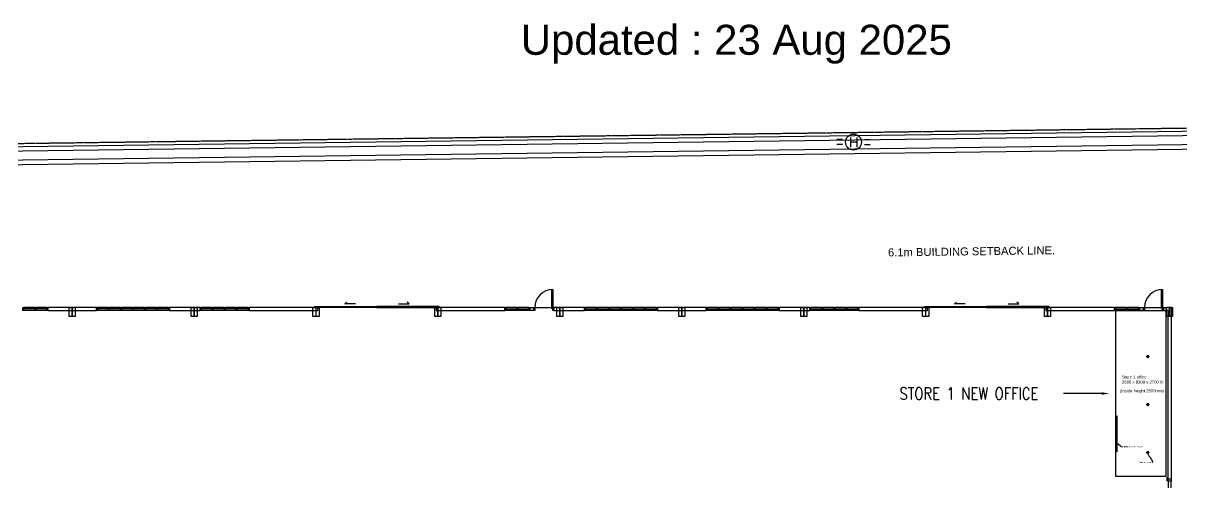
# Model space of a CAD drawing. Header units: millimetres. Extents: x -1052 to 3351, y 0 to 2015.
# Drawn here: x 58 to 915, y 1675 to 2015 of the extents above; entities that cross this region are included whole.
import ezdxf
from ezdxf import colors
from ezdxf.entities.mleader import LeaderData, LeaderLine
from ezdxf.math import Vec2, Vec3

# ---------------------------------------------------------------- set-up
doc = ezdxf.new("R2010")
doc.units = ezdxf.units.MM
doc.linetypes.add('PHANTOM', pattern=[2.5, 1.25, -0.25, 0.25, -0.25, 0.25, -0.25])
for name, color, linetype in [('11', 7, 'Continuous'), ('4', 9, 'Continuous'), ('5', 7, 'Continuous'), ('BOMBA', 10, 'Continuous'), ('BOUNDARY', 6, 'PHANTOM'), ('DRAIN', 5, 'Continuous'), ('Glass', 9, 'Continuous'), ('Machine', 7, 'Continuous'), ('New Renovation', 7, 'Continuous'), ('Stanchion', 9, 'Continuous'), ('TITLE', 7, 'Continuous'), ('WALL', 2, 'Continuous')]:
    doc.layers.add(name, color=color, linetype=linetype)
doc.layers.add('AM_0', color=7, linetype='Continuous', lineweight=25)
doc.layers.add('AM_8', color=7, linetype='Continuous', lineweight=15)
doc.styles.get("Standard").update_dxf_attribs({"font": 'arial.ttf'})
doc.styles.add('SWHO SPEC.2 Standard', font='romans.shx', dxfattribs={"width": 0.8})

msp = doc.modelspace()

# ---------------------------------------------------------------- hatches: boundary and pattern name
at = {"layer": 'AM_8'}
h = msp.add_hatch(dxfattribs=at)
h.set_pattern_fill('_U', color=256, scale=0.03698, angle=45, style=0, pattern_type=0)
h.set_pattern_definition([(45, (-9269.928003, -1788.63215), (-0.02614848685, 0.02614848685), [])])
h.paths.add_polyline_path([(92.6888, 1797.8653), (92.6888, 1797.5694), (95.514, 1797.5693), (95.514, 1797.8652), (94.3233, 1797.8652), (94.3235, 1804.0334), (95.5142, 1804.0334), (95.5142, 1804.3292), (92.689, 1804.3293), (92.689, 1804.0334), (93.8797, 1804.0334), (93.8795, 1797.8652)])
h = msp.add_hatch(dxfattribs=at)
h.set_pattern_fill('_U', color=256, scale=0.03698, angle=45, style=0, pattern_type=0)
h.set_pattern_definition([(45, (-9179.75708, -1788.634785), (-0.02614848685, 0.02614848685), [])])
h.paths.add_polyline_path([(182.8597, 1797.8626), (182.8597, 1797.5668), (185.685, 1797.5667), (185.685, 1797.8625), (184.4942, 1797.8626), (184.4944, 1804.0308), (185.6851, 1804.0307), (185.6852, 1804.3266), (182.8599, 1804.3266), (182.8599, 1804.0308), (184.0507, 1804.0308), (184.0505, 1797.8626)])
h = msp.add_hatch(dxfattribs=at)
h.set_pattern_fill('_U', color=256, scale=0.03698, angle=45, style=0, pattern_type=0)
h.set_pattern_definition([(45, (-9089.58616, -1788.637418), (-0.02614848685, 0.02614848685), [])])
h.paths.add_polyline_path([(273.0307, 1797.86), (273.0306, 1797.5642), (275.8559, 1797.5641), (275.8559, 1797.8599), (274.6651, 1797.8599), (274.6653, 1804.0281), (275.8561, 1804.0281), (275.8561, 1804.3239), (273.0308, 1804.324), (273.0308, 1804.0282), (274.2216, 1804.0281), (274.2214, 1797.86)])
h = msp.add_hatch(dxfattribs=at)
h.set_pattern_fill('_U', color=256, scale=0.03698, angle=45, style=0, pattern_type=0)
h.set_pattern_definition([(45, (-8999.415238, -1788.64005), (-0.02614848685, 0.02614848685), [])])
h.paths.add_polyline_path([(363.2016, 1797.8574), (363.2016, 1797.5615), (366.0268, 1797.5614), (366.0268, 1797.8573), (364.8361, 1797.8573), (364.8362, 1804.0255), (366.027, 1804.0255), (366.027, 1804.3213), (363.2018, 1804.3214), (363.2018, 1804.0255), (364.3925, 1804.0255), (364.3923, 1797.8573)])
h = msp.add_hatch(dxfattribs=at)
h.set_pattern_fill('_U', color=256, scale=0.03698, angle=45, style=0, pattern_type=0)
h.set_pattern_definition([(45, (-8909.244316, -1788.642685), (-0.02614848685, 0.02614848685), [])])
h.paths.add_polyline_path([(453.3725, 1797.8547), (453.3725, 1797.5589), (456.1977, 1797.5588), (456.1977, 1797.8546), (455.007, 1797.8547), (455.0072, 1804.0229), (456.1979, 1804.0228), (456.1979, 1804.3187), (453.3727, 1804.3187), (453.3727, 1804.0229), (454.5634, 1804.0229), (454.5632, 1797.8547)])
h = msp.add_hatch(dxfattribs=at)
h.set_pattern_fill('_U', color=256, scale=0.03698, angle=45, style=0, pattern_type=0)
h.set_pattern_definition([(45, (-8819.073394, -1788.645318), (-0.02614848685, 0.02614848685), [])])
h.paths.add_polyline_path([(543.5434, 1797.8521), (543.5434, 1797.5563), (546.3686, 1797.5562), (546.3687, 1797.852), (545.1779, 1797.852), (545.1781, 1804.0202), (546.3688, 1804.0202), (546.3688, 1804.316), (543.5436, 1804.3161), (543.5436, 1804.0203), (544.7343, 1804.0202), (544.7342, 1797.8521)])
h = msp.add_hatch(dxfattribs=at)
h.set_pattern_fill('_U', color=256, scale=0.03698, angle=45, style=0, pattern_type=0)
h.set_pattern_definition([(45, (-8728.902472, -1788.64795), (-0.02614848685, 0.02614848685), [])])
h.paths.add_polyline_path([(633.7143, 1797.8495), (633.7143, 1797.5536), (636.5396, 1797.5535), (636.5396, 1797.8494), (635.3488, 1797.8494), (635.349, 1804.0176), (636.5398, 1804.0176), (636.5398, 1804.3134), (633.7145, 1804.3135), (633.7145, 1804.0176), (634.9053, 1804.0176), (634.9051, 1797.8494)])
h = msp.add_hatch(dxfattribs=at)
h.set_pattern_fill('_U', color=256, scale=0.03698, angle=45, style=0, pattern_type=0)
h.set_pattern_definition([(45, (-8638.73155, -1788.650585), (-0.02614848685, 0.02614848685), [])])
h.paths.add_polyline_path([(723.8853, 1797.8468), (723.8853, 1797.551), (726.7105, 1797.5509), (726.7105, 1797.8467), (725.5198, 1797.8468), (725.5199, 1804.015), (726.7107, 1804.0149), (726.7107, 1804.3108), (723.8854, 1804.3108), (723.8854, 1804.015), (725.0762, 1804.015), (725.076, 1797.8468)])
h = msp.add_hatch(dxfattribs=at)
h.set_pattern_fill('_U', color=256, scale=0.03698, angle=45, style=0, pattern_type=0)
h.set_pattern_definition([(45, (-8548.56063, -1788.653218), (-0.02614848685, 0.02614848685), [])])
h.paths.add_polyline_path([(814.0562, 1797.8442), (814.0562, 1797.5484), (816.8814, 1797.5483), (816.8814, 1797.8441), (815.6907, 1797.8441), (815.6909, 1804.0123), (816.8816, 1804.0123), (816.8816, 1804.3081), (814.0564, 1804.3082), (814.0564, 1804.0124), (815.2471, 1804.0123), (815.2469, 1797.8442)])
h = msp.add_hatch(dxfattribs=at)
h.set_pattern_fill('_U', color=256, scale=0.03698, angle=45, style=0, pattern_type=0)
h.set_pattern_definition([(45, (-8458.389707, -1788.65585), (-0.02614848685, 0.02614848685), [])])
h.paths.add_polyline_path([(904.2271, 1797.8416), (904.2271, 1797.5457), (907.0523, 1797.5456), (907.0523, 1797.8415), (905.8616, 1797.8415), (905.8618, 1804.0097), (907.0525, 1804.0097), (907.0525, 1804.3055), (904.2273, 1804.3056), (904.2273, 1804.0097), (905.418, 1804.0097), (905.4178, 1797.8415)])

# ---------------------------------------------------------------- linework, layer by layer
msp.add_lwpolyline([(904.5268, 1675.8756), (904.5268, 1590.1274), (906.743, 1590.1274), (906.743, 1675.8756)], close=True)
at = {"layer": '11'}
for p, q in [((66.3965, 1804.33), (58.261, 1804.3303)), ((66.3965, 1802.1113), (58.261, 1802.1115)), ((75.2716, 1804.3298), (67.1361, 1804.33)), ((75.2716, 1802.111), (67.1361, 1802.1113)), ((121.067, 1802.1097), (112.9315, 1802.1099)), ((121.0671, 1804.3285), (112.9316, 1804.3287)), ((129.9421, 1802.1094), (121.8066, 1802.1097)), ((129.9422, 1804.3282), (121.8067, 1804.3284)), ((138.8172, 1802.1092), (130.6817, 1802.1094)), ((138.8173, 1804.3279), (130.6818, 1804.3282)), ((147.6923, 1802.1089), (139.5568, 1802.1091)), ((147.6924, 1804.3277), (139.5569, 1804.3279)), ((156.5674, 1802.1086), (148.4319, 1802.1089)), ((156.5675, 1804.3274), (148.432, 1804.3277)), ((165.4425, 1802.1084), (157.307, 1802.1086)), ((165.4426, 1804.3272), (157.3071, 1804.3274)), ((197.5703, 1802.1074), (189.4348, 1802.1077)), ((197.5703, 1802.1074), (189.4348, 1802.1077)), ((197.5704, 1804.3262), (189.4349, 1804.3265)), ((197.5704, 1804.3262), (189.4349, 1804.3265)), ((206.4454, 1802.1072), (198.3099, 1802.1074)), ((206.4454, 1802.1072), (198.3099, 1802.1074)), ((206.4455, 1804.326), (198.31, 1804.3262)), ((206.4455, 1804.326), (198.31, 1804.3262)), ((215.3205, 1802.1069), (207.185, 1802.1072)), ((215.3205, 1802.1069), (207.185, 1802.1072)), ((215.3206, 1804.3257), (207.1851, 1804.3259)), ((215.3206, 1804.3257), (207.1851, 1804.3259)), ((224.1956, 1802.1067), (216.0601, 1802.1069)), ((224.1956, 1802.1067), (216.0601, 1802.1069)), ((224.1957, 1804.3254), (216.0602, 1804.3257)), ((224.1957, 1804.3254), (216.0602, 1804.3257)), ((422.9976, 1802.1009), (414.8621, 1802.1011)), ((422.9976, 1802.1009), (414.8621, 1802.1011)), ((422.9977, 1804.3196), (414.8622, 1804.3199)), ((422.9977, 1804.3196), (414.8622, 1804.3199)), ((431.8727, 1802.1006), (423.7372, 1802.1008)), ((431.8727, 1802.1006), (423.7372, 1802.1008)), ((431.8728, 1804.3194), (423.7373, 1804.3196)), ((431.8728, 1804.3194), (423.7373, 1804.3196)), ((481.7507, 1802.0991), (473.6152, 1802.0994)), ((481.7508, 1804.3179), (473.6153, 1804.3182)), ((490.6258, 1802.0989), (482.4903, 1802.0991)), ((490.6259, 1804.3177), (482.4904, 1804.3179)), ((499.5009, 1802.0986), (491.3654, 1802.0989)), ((499.501, 1804.3174), (491.3655, 1804.3176)), ((508.376, 1802.0984), (500.2405, 1802.0986)), ((508.3761, 1804.3171), (500.2406, 1804.3174)), ((517.2511, 1802.0981), (509.1156, 1802.0983)), ((517.2511, 1804.3169), (509.1157, 1804.3171)), ((526.1262, 1804.3166), (517.9907, 1804.3169)), ((526.1262, 1802.0978), (517.9907, 1802.0981)), ((571.9216, 1802.0965), (563.7861, 1802.0967)), ((571.9217, 1804.3153), (563.7862, 1804.3155)), ((580.7967, 1802.0963), (572.6612, 1802.0965)), ((580.7968, 1804.315), (572.6613, 1804.3153)), ((589.6718, 1802.096), (581.5363, 1802.0962)), ((589.6719, 1804.3148), (581.5364, 1804.315)), ((598.5469, 1802.0957), (590.4114, 1802.096)), ((598.547, 1804.3145), (590.4115, 1804.3147)), ((607.422, 1802.0955), (599.2865, 1802.0957)), ((607.4221, 1804.3142), (599.2866, 1804.3145)), ((616.2971, 1802.0952), (608.1616, 1802.0955)), ((616.2972, 1804.314), (608.1617, 1804.3142)), ((648.4249, 1802.0943), (640.2894, 1802.0945)), ((648.425, 1804.313), (640.2895, 1804.3133)), ((657.3, 1802.094), (649.1645, 1802.0943)), ((657.3001, 1804.3128), (649.1646, 1804.313)), ((666.1751, 1802.0938), (658.0396, 1802.094)), ((666.1752, 1804.3125), (658.0397, 1804.3128)), ((675.0502, 1802.0935), (666.9147, 1802.0937)), ((675.0503, 1804.3123), (666.9148, 1804.3125)), ((873.8522, 1802.0877), (865.7167, 1802.0879)), ((873.8523, 1804.3065), (865.7168, 1804.3067)), ((882.7273, 1802.0874), (874.5918, 1802.0877)), ((882.7274, 1804.3062), (874.5919, 1804.3064))]:
    msp.add_line(p, q, dxfattribs=at)
at = {"layer": '4'}
for points in [[(303.7212, 1807.0804), (295.8139, 1807.0806), (297.1684, 1808.3219)], [(303.7212, 1807.0804), (295.8139, 1807.0806), (297.1684, 1808.3219)], [(335.3368, 1807.0795), (343.2441, 1807.0793), (341.8897, 1808.3206)], [(335.3368, 1807.0795), (343.2441, 1807.0793), (341.8897, 1808.3206)], [(754.5758, 1807.0672), (746.6685, 1807.0675), (748.023, 1808.3087)], [(786.1915, 1807.0663), (794.0987, 1807.0661), (792.7443, 1808.3074)]]:
    msp.add_lwpolyline(points, dxfattribs=at)
for points in [[(58.261, 1802.1115), (57.5214, 1802.1115), (57.5214, 1804.3303), (58.261, 1804.3303)], [(67.1361, 1802.1113), (66.3965, 1802.1113), (66.3965, 1804.33), (67.1361, 1804.33)], [(76.0112, 1802.111), (75.2716, 1802.111), (75.2716, 1804.3298), (76.0112, 1804.3298)], [(112.9315, 1802.1099), (112.1919, 1802.1099), (112.192, 1804.3287), (112.9316, 1804.3287)], [(121.8066, 1802.1097), (121.067, 1802.1097), (121.0671, 1804.3285), (121.8067, 1804.3284)], [(130.6817, 1802.1094), (129.9421, 1802.1094), (129.9422, 1804.3282), (130.6818, 1804.3282)], [(139.5568, 1802.1091), (138.8172, 1802.1092), (138.8173, 1804.3279), (139.5569, 1804.3279)], [(148.4319, 1802.1089), (147.6923, 1802.1089), (147.6924, 1804.3277), (148.432, 1804.3277)], [(157.307, 1802.1086), (156.5674, 1802.1086), (156.5675, 1804.3274), (157.3071, 1804.3274)], [(166.1821, 1802.1084), (165.4425, 1802.1084), (165.4426, 1804.3272), (166.1821, 1804.3271)], [(189.4348, 1802.1077), (188.6952, 1802.1077), (188.6953, 1804.3265), (189.4349, 1804.3265)], [(189.4348, 1802.1077), (188.6952, 1802.1077), (188.6953, 1804.3265), (189.4349, 1804.3265)], [(198.3099, 1802.1074), (197.5703, 1802.1074), (197.5704, 1804.3262), (198.31, 1804.3262)], [(198.3099, 1802.1074), (197.5703, 1802.1074), (197.5704, 1804.3262), (198.31, 1804.3262)], [(207.185, 1802.1072), (206.4454, 1802.1072), (206.4455, 1804.326), (207.1851, 1804.3259)], [(207.185, 1802.1072), (206.4454, 1802.1072), (206.4455, 1804.326), (207.1851, 1804.3259)], [(216.0601, 1802.1069), (215.3205, 1802.1069), (215.3206, 1804.3257), (216.0602, 1804.3257)], [(216.0601, 1802.1069), (215.3205, 1802.1069), (215.3206, 1804.3257), (216.0602, 1804.3257)], [(224.9352, 1802.1066), (224.1956, 1802.1067), (224.1957, 1804.3254), (224.9352, 1804.3254)], [(224.9352, 1802.1066), (224.1956, 1802.1067), (224.1957, 1804.3254), (224.9352, 1804.3254)], [(414.8621, 1802.1011), (414.1225, 1802.1011), (414.1226, 1804.3199), (414.8622, 1804.3199)], [(414.8621, 1802.1011), (414.1225, 1802.1011), (414.1226, 1804.3199), (414.8622, 1804.3199)], [(423.7372, 1802.1008), (422.9976, 1802.1009), (422.9977, 1804.3196), (423.7373, 1804.3196)], [(423.7372, 1802.1008), (422.9976, 1802.1009), (422.9977, 1804.3196), (423.7373, 1804.3196)], [(432.6123, 1802.1006), (431.8727, 1802.1006), (431.8728, 1804.3194), (432.6124, 1804.3194)], [(432.6123, 1802.1006), (431.8727, 1802.1006), (431.8728, 1804.3194), (432.6124, 1804.3194)], [(436.3103, 1802.1005), (435.5707, 1802.1005), (435.5707, 1804.3193), (436.3103, 1804.3192)], [(436.3103, 1802.1005), (435.5707, 1802.1005), (435.5707, 1804.3193), (436.3103, 1804.3192)], [(450.3625, 1802.1001), (449.6229, 1802.1001), (449.623, 1804.3189), (450.3625, 1804.3188)], [(450.3625, 1802.1001), (449.6229, 1802.1001), (449.623, 1804.3189), (450.3625, 1804.3188)], [(450.3625, 1802.1001), (449.6229, 1802.1001), (449.623, 1804.3189), (450.3625, 1804.3188)], [(450.3625, 1802.1001), (449.6229, 1802.1001), (449.623, 1804.3189), (450.3625, 1804.3188)], [(473.6152, 1802.0994), (472.8756, 1802.0994), (472.8757, 1804.3182), (473.6153, 1804.3182)], [(482.4903, 1802.0991), (481.7507, 1802.0991), (481.7508, 1804.3179), (482.4904, 1804.3179)], [(491.3654, 1802.0989), (490.6258, 1802.0989), (490.6259, 1804.3177), (491.3655, 1804.3176)], [(500.2405, 1802.0986), (499.5009, 1802.0986), (499.501, 1804.3174), (500.2406, 1804.3174)], [(509.1156, 1802.0983), (508.376, 1802.0984), (508.3761, 1804.3171), (509.1157, 1804.3171)], [(517.9907, 1802.0981), (517.2511, 1802.0981), (517.2511, 1804.3169), (517.9907, 1804.3169)], [(526.8658, 1802.0978), (526.1262, 1802.0978), (526.1262, 1804.3166), (526.8658, 1804.3166)], [(563.7861, 1802.0967), (563.0466, 1802.0968), (563.0466, 1804.3155), (563.7862, 1804.3155)], [(572.6612, 1802.0965), (571.9216, 1802.0965), (571.9217, 1804.3153), (572.6613, 1804.3153)], [(581.5363, 1802.0962), (580.7967, 1802.0963), (580.7968, 1804.315), (581.5364, 1804.315)], [(590.4114, 1802.096), (589.6718, 1802.096), (589.6719, 1804.3148), (590.4115, 1804.3147)], [(599.2865, 1802.0957), (598.5469, 1802.0957), (598.547, 1804.3145), (599.2866, 1804.3145)], [(608.1616, 1802.0955), (607.422, 1802.0955), (607.4221, 1804.3142), (608.1617, 1804.3142)], [(617.0367, 1802.0952), (616.2971, 1802.0952), (616.2972, 1804.314), (617.0368, 1804.314)], [(640.2894, 1802.0945), (639.5498, 1802.0945), (639.5499, 1804.3133), (640.2895, 1804.3133)], [(649.1645, 1802.0943), (648.4249, 1802.0943), (648.425, 1804.313), (649.1646, 1804.313)], [(658.0396, 1802.094), (657.3, 1802.094), (657.3001, 1804.3128), (658.0397, 1804.3128)], [(666.9147, 1802.0937), (666.1751, 1802.0938), (666.1752, 1804.3125), (666.9148, 1804.3125)], [(675.7898, 1802.0935), (675.0502, 1802.0935), (675.0503, 1804.3123), (675.7899, 1804.3123)], [(865.7167, 1802.0879), (864.9771, 1802.088), (864.9772, 1804.3067), (865.7168, 1804.3067)], [(874.5918, 1802.0877), (873.8522, 1802.0877), (873.8523, 1804.3065), (874.5919, 1804.3064)], [(883.4669, 1802.0874), (882.7273, 1802.0874), (882.7274, 1804.3062), (883.467, 1804.3062)], [(887.1649, 1802.0873), (886.4253, 1802.0873), (886.4253, 1804.3061), (887.1649, 1804.3061)], [(901.2171, 1802.0869), (900.4775, 1802.0869), (900.4776, 1804.3057), (901.2172, 1804.3057)], [(901.2171, 1802.0869), (900.4775, 1802.0869), (900.4776, 1804.3057), (901.2172, 1804.3057)]]:
    msp.add_lwpolyline(points, close=True, dxfattribs=at)
at = {"layer": '5'}
for p, q in [((436.3103, 1804.3192), (448.8834, 1804.3189)), ((436.3103, 1804.3192), (448.8834, 1804.3189)), ((887.1649, 1804.3061), (899.738, 1804.3057))]:
    msp.add_line(p, q, dxfattribs=at)
for points in [[(449.6229, 1803.5793), (448.8833, 1803.5793), (448.8838, 1817.611), (449.6233, 1817.6109)], [(449.6229, 1803.5793), (448.8833, 1803.5793), (448.8838, 1817.611), (449.6233, 1817.6109)], [(900.4775, 1803.5661), (899.738, 1803.5661), (899.7384, 1817.5978), (900.478, 1817.5978)], [(273.6521, 1804.324), (273.6521, 1805.0636), (319.5289, 1805.0622), (319.5289, 1804.3227)], [(273.6521, 1804.324), (273.6521, 1805.0636), (319.5289, 1805.0622), (319.5289, 1804.3227)], [(365.4057, 1804.3213), (365.4058, 1805.0609), (319.5289, 1805.0622), (319.5289, 1804.3227)], [(365.4057, 1804.3213), (365.4058, 1805.0609), (319.5289, 1805.0622), (319.5289, 1804.3227)], [(724.5067, 1804.3108), (724.5067, 1805.0504), (770.3836, 1805.0491), (770.3835, 1804.3095)], [(816.2604, 1804.3081), (816.2604, 1805.0477), (770.3836, 1805.0491), (770.3835, 1804.3095)]]:
    msp.add_lwpolyline(points, close=True, dxfattribs=at)
for centre in [(449.623, 1804.3189), (449.623, 1804.3189), (900.4776, 1804.3057)]:
    msp.add_arc(centre, 13.3126, 89.9983268, 179.9983268, dxfattribs=at)
at = {"layer": 'AM_0'}
for p, q in [((865.8942, 1802.0868), (902.8738, 1802.0868)), ((865.8942, 1679.3148), (865.8942, 1802.0868)), ((902.8738, 1802.0868), (902.8738, 1679.3148)), ((855.3867, 1740.7008), (827.1316, 1740.7008)), ((902.8738, 1679.3148), (865.8942, 1679.3148))]:
    msp.add_line(p, q, dxfattribs=at)
for points in [[(91.8679, 1804.3292), (96.3353, 1804.3292), (96.3351, 1797.5694), (91.8677, 1797.5694)], [(182.0388, 1804.3266), (186.5062, 1804.3266), (186.506, 1797.5667), (182.0386, 1797.5667)], [(272.2098, 1804.324), (276.6772, 1804.324), (276.677, 1797.5641), (272.2096, 1797.5641)], [(362.3807, 1804.3213), (366.8481, 1804.3213), (366.8479, 1797.5615), (362.3805, 1797.5615)], [(452.5516, 1804.3187), (457.019, 1804.3187), (457.0188, 1797.5588), (452.5514, 1797.5588)], [(542.7225, 1804.3161), (547.1899, 1804.3161), (547.1897, 1797.5562), (542.7223, 1797.5562)], [(632.8934, 1804.3134), (637.3609, 1804.3134), (637.3607, 1797.5536), (632.8932, 1797.5536)], [(723.0644, 1804.3108), (727.5318, 1804.3108), (727.5316, 1797.5509), (723.0642, 1797.5509)], [(813.2353, 1804.3082), (817.7027, 1804.3082), (817.7025, 1797.5483), (813.2351, 1797.5483)], [(903.4062, 1804.3055), (907.8736, 1804.3055), (907.8734, 1797.5457), (903.406, 1797.5457)], [(865.8942, 1724.2819), (866.6338, 1724.2819), (866.6338, 1697.6566), (865.8942, 1697.6566)], [(865.8942, 1710.9692), (866.6338, 1710.9692), (866.6338, 1697.6566), (865.8942, 1697.6566)]]:
    msp.add_lwpolyline(points, close=True, dxfattribs=at)
msp.add_solid([(855.3867, 1739.7147), (861.3034, 1740.7008), (855.3867, 1741.6869)], dxfattribs=at)
at = {"layer": 'AM_8'}
for p, q in [((95.5142, 1804.3292), (92.689, 1804.3293)), ((92.689, 1804.0334), (92.689, 1804.3293)), ((93.8797, 1804.0334), (92.689, 1804.0334)), ((93.8795, 1797.8652), (93.8797, 1804.0334)), ((94.3233, 1797.8652), (94.3235, 1804.0334)), ((95.5142, 1804.0334), (94.3235, 1804.0334)), ((95.5142, 1804.0334), (95.5142, 1804.3292)), ((185.6852, 1804.3266), (182.8599, 1804.3266)), ((182.8599, 1804.0308), (182.8599, 1804.3266)), ((184.0507, 1804.0308), (182.8599, 1804.0308)), ((184.0505, 1797.8626), (184.0507, 1804.0308)), ((184.4942, 1797.8626), (184.4944, 1804.0308)), ((185.6851, 1804.0307), (184.4944, 1804.0308)), ((185.6851, 1804.0307), (185.6852, 1804.3266)), ((275.8561, 1804.3239), (273.0308, 1804.324)), ((273.0308, 1804.0282), (273.0308, 1804.324)), ((274.2216, 1804.0281), (273.0308, 1804.0282)), ((274.2214, 1797.86), (274.2216, 1804.0281)), ((274.6651, 1797.8599), (274.6653, 1804.0281)), ((275.8561, 1804.0281), (274.6653, 1804.0281)), ((275.8561, 1804.0281), (275.8561, 1804.3239)), ((366.027, 1804.3213), (363.2018, 1804.3214)), ((363.2018, 1804.0255), (363.2018, 1804.3214)), ((364.3925, 1804.0255), (363.2018, 1804.0255)), ((364.3923, 1797.8573), (364.3925, 1804.0255)), ((364.8361, 1797.8573), (364.8362, 1804.0255)), ((366.027, 1804.0255), (364.8362, 1804.0255)), ((366.027, 1804.0255), (366.027, 1804.3213)), ((456.1979, 1804.3187), (453.3727, 1804.3187)), ((453.3727, 1804.0229), (453.3727, 1804.3187)), ((454.5634, 1804.0229), (453.3727, 1804.0229)), ((454.5632, 1797.8547), (454.5634, 1804.0229)), ((455.007, 1797.8547), (455.0072, 1804.0229)), ((456.1979, 1804.0228), (455.0072, 1804.0229)), ((456.1979, 1804.0228), (456.1979, 1804.3187)), ((546.3688, 1804.316), (543.5436, 1804.3161)), ((543.5436, 1804.0203), (543.5436, 1804.3161)), ((544.7343, 1804.0202), (543.5436, 1804.0203)), ((544.7342, 1797.8521), (544.7343, 1804.0202)), ((545.1779, 1797.852), (545.1781, 1804.0202)), ((546.3688, 1804.0202), (545.1781, 1804.0202)), ((546.3688, 1804.0202), (546.3688, 1804.316)), ((636.5398, 1804.3134), (633.7145, 1804.3135)), ((633.7145, 1804.0176), (633.7145, 1804.3135)), ((634.9053, 1804.0176), (633.7145, 1804.0176)), ((634.9051, 1797.8494), (634.9053, 1804.0176)), ((635.3488, 1797.8494), (635.349, 1804.0176)), ((636.5398, 1804.0176), (635.349, 1804.0176)), ((636.5398, 1804.0176), (636.5398, 1804.3134)), ((726.7107, 1804.3108), (723.8854, 1804.3108)), ((723.8854, 1804.015), (723.8854, 1804.3108)), ((725.0762, 1804.015), (723.8854, 1804.015)), ((725.076, 1797.8468), (725.0762, 1804.015)), ((725.5198, 1797.8468), (725.5199, 1804.015)), ((726.7107, 1804.0149), (725.5199, 1804.015)), ((726.7107, 1804.0149), (726.7107, 1804.3108)), ((816.8816, 1804.3081), (814.0564, 1804.3082)), ((814.0564, 1804.0124), (814.0564, 1804.3082)), ((815.2471, 1804.0123), (814.0564, 1804.0124)), ((815.2469, 1797.8442), (815.2471, 1804.0123)), ((815.6907, 1797.8441), (815.6909, 1804.0123)), ((816.8816, 1804.0123), (815.6909, 1804.0123)), ((816.8816, 1804.0123), (816.8816, 1804.3081)), ((904.2273, 1804.0097), (904.2273, 1804.3056)), ((904.2273, 1804.3056), (907.0525, 1804.3055)), ((905.418, 1804.0097), (904.2273, 1804.0097)), ((905.4178, 1797.8415), (905.418, 1804.0097)), ((905.8616, 1797.8415), (905.8618, 1804.0097)), ((907.0525, 1804.0097), (905.8618, 1804.0097)), ((907.0525, 1804.0097), (907.0525, 1804.3055)), ((93.8795, 1797.8652), (92.6888, 1797.8653)), ((92.6888, 1797.8653), (92.6888, 1797.5694)), ((95.514, 1797.5693), (92.6888, 1797.5694)), ((95.514, 1797.8652), (94.3233, 1797.8652)), ((95.514, 1797.8652), (95.514, 1797.5693)), ((184.0505, 1797.8626), (182.8597, 1797.8626)), ((182.8597, 1797.8626), (182.8597, 1797.5668)), ((185.685, 1797.5667), (182.8597, 1797.5668)), ((185.685, 1797.8625), (184.4942, 1797.8626)), ((185.685, 1797.8625), (185.685, 1797.5667)), ((273.0307, 1797.86), (273.0306, 1797.5642)), ((275.8559, 1797.5641), (273.0306, 1797.5642)), ((274.2214, 1797.86), (273.0307, 1797.86)), ((275.8559, 1797.8599), (274.6651, 1797.8599)), ((275.8559, 1797.8599), (275.8559, 1797.5641)), ((364.3923, 1797.8573), (363.2016, 1797.8574)), ((363.2016, 1797.8574), (363.2016, 1797.5615)), ((366.0268, 1797.5614), (363.2016, 1797.5615)), ((366.0268, 1797.8573), (364.8361, 1797.8573)), ((366.0268, 1797.8573), (366.0268, 1797.5614)), ((454.5632, 1797.8547), (453.3725, 1797.8547)), ((453.3725, 1797.8547), (453.3725, 1797.5589)), ((456.1977, 1797.5588), (453.3725, 1797.5589)), ((456.1977, 1797.8546), (455.007, 1797.8547)), ((456.1977, 1797.8546), (456.1977, 1797.5588)), ((544.7342, 1797.8521), (543.5434, 1797.8521)), ((543.5434, 1797.8521), (543.5434, 1797.5563)), ((546.3686, 1797.5562), (543.5434, 1797.5563)), ((546.3687, 1797.852), (545.1779, 1797.852)), ((546.3687, 1797.852), (546.3686, 1797.5562)), ((634.9051, 1797.8494), (633.7143, 1797.8495)), ((633.7143, 1797.8495), (633.7143, 1797.5536)), ((636.5396, 1797.5535), (633.7143, 1797.5536)), ((636.5396, 1797.8494), (635.3488, 1797.8494)), ((636.5396, 1797.8494), (636.5396, 1797.5535)), ((725.076, 1797.8468), (723.8853, 1797.8468)), ((723.8853, 1797.8468), (723.8853, 1797.551)), ((726.7105, 1797.5509), (723.8853, 1797.551)), ((726.7105, 1797.8467), (725.5198, 1797.8468)), ((726.7105, 1797.8467), (726.7105, 1797.5509)), ((815.2469, 1797.8442), (814.0562, 1797.8442)), ((814.0562, 1797.8442), (814.0562, 1797.5484)), ((816.8814, 1797.5483), (814.0562, 1797.5484)), ((816.8814, 1797.8441), (815.6907, 1797.8441)), ((816.8814, 1797.8441), (816.8814, 1797.5483)), ((905.4178, 1797.8415), (904.2271, 1797.8416)), ((904.2271, 1797.8416), (904.2271, 1797.5457)), ((907.0523, 1797.5456), (904.2271, 1797.5457)), ((907.0523, 1797.8415), (905.8616, 1797.8415)), ((907.0523, 1797.8415), (907.0523, 1797.5456))]:
    msp.add_line(p, q, dxfattribs=at)
at = {"layer": 'BOMBA'}
for p, q in [((663.7451, 1928.4844), (659.6582, 1928.4844)), ((680.0931, 1928.4844), (684.1801, 1928.4844)), ((663.7451, 1924.7359), (659.6582, 1924.7359)), ((680.0931, 1924.7359), (684.1801, 1924.7359))]:
    msp.add_line(p, q, dxfattribs=at)
msp.add_circle((671.9191, 1926.6101), 5.9034, dxfattribs=at)
at = {"layer": 'BOUNDARY'}
msp.add_line((-1051.5332, 1911.0744), (1803.3539, 1948.7238), dxfattribs=at)
msp.add_line((-1051.5332, 1911.0744), (1803.3539, 1948.7238), dxfattribs=at)
at = {"layer": 'DRAIN'}
for p, q in [((-1024.9117, 1909.2065), (1788.7577, 1946.3124)), ((-1024.9117, 1909.2065), (1788.7577, 1946.3124)), ((-1024.9118, 1905.8781), (1785.8888, 1942.9461)), ((-1024.9118, 1905.8781), (1785.8888, 1942.9461)), ((-1024.912, 1899.2212), (1780.151, 1936.2135)), ((-1024.912, 1899.2212), (1780.151, 1936.2135)), ((-922.795, 1897.2397), (1778.9433, 1932.8694)), ((-922.795, 1897.2397), (1778.9433, 1932.8694))]:
    msp.add_line(p, q, dxfattribs=at)
at = {"layer": 'Glass'}
for p, q in [((66.3965, 1803.2207), (58.261, 1803.2209)), ((75.2716, 1803.2204), (67.1361, 1803.2206)), ((121.0671, 1803.2191), (112.9316, 1803.2193)), ((129.9422, 1803.2188), (121.8067, 1803.219)), ((138.8172, 1803.2185), (130.6817, 1803.2188)), ((147.6923, 1803.2183), (139.5568, 1803.2185)), ((156.5674, 1803.218), (148.4319, 1803.2183)), ((165.4425, 1803.2178), (157.307, 1803.218)), ((197.5703, 1803.2168), (189.4348, 1803.2171)), ((197.5703, 1803.2168), (189.4348, 1803.2171)), ((206.4454, 1803.2166), (198.3099, 1803.2168)), ((206.4454, 1803.2166), (198.3099, 1803.2168)), ((215.3205, 1803.2163), (207.185, 1803.2165)), ((215.3205, 1803.2163), (207.185, 1803.2165)), ((224.1956, 1803.2161), (216.0601, 1803.2163)), ((224.1956, 1803.2161), (216.0601, 1803.2163)), ((422.9977, 1803.2102), (414.8622, 1803.2105)), ((422.9977, 1803.2102), (414.8622, 1803.2105)), ((431.8727, 1803.21), (423.7372, 1803.2102)), ((431.8727, 1803.21), (423.7372, 1803.2102)), ((481.7508, 1803.2085), (473.6153, 1803.2088)), ((490.6258, 1803.2083), (482.4903, 1803.2085)), ((499.5009, 1803.208), (491.3654, 1803.2083)), ((508.376, 1803.2078), (500.2405, 1803.208)), ((517.2511, 1803.2075), (509.1156, 1803.2077)), ((526.1262, 1803.2072), (517.9907, 1803.2075)), ((571.9217, 1803.2059), (563.7862, 1803.2061)), ((580.7968, 1803.2056), (572.6613, 1803.2059)), ((589.6719, 1803.2054), (581.5364, 1803.2056)), ((598.5469, 1803.2051), (590.4114, 1803.2054)), ((607.422, 1803.2049), (599.2865, 1803.2051)), ((616.2971, 1803.2046), (608.1616, 1803.2048)), ((648.425, 1803.2037), (640.2895, 1803.2039)), ((657.3, 1803.2034), (649.1645, 1803.2036)), ((666.1751, 1803.2031), (658.0396, 1803.2034)), ((675.0502, 1803.2029), (666.9147, 1803.2031)), ((873.8523, 1803.1971), (865.7168, 1803.1973)), ((882.7274, 1803.1968), (874.5919, 1803.1971))]:
    msp.add_line(p, q, dxfattribs=at)
at = {"layer": 'New Renovation'}
for p, q in [((888.4518, 1768.0657), (890.6705, 1768.0657)), ((889.5611, 1769.1751), (889.5611, 1766.9563)), ((888.4518, 1732.5653), (890.6705, 1732.5653)), ((889.5611, 1733.6747), (889.5611, 1731.4559)), ((888.4518, 1697.0649), (890.6705, 1697.0649)), ((889.5611, 1698.1743), (889.5611, 1695.9556))]:
    msp.add_line(p, q, dxfattribs=at)
for centre, radius in [((889.5611, 1768.0657), 0.7396), ((889.5611, 1768.0657), 0.3698), ((889.5611, 1732.5653), 0.7396), ((889.5611, 1732.5653), 0.3698), ((889.5611, 1697.0649), 0.7396), ((889.5611, 1697.0649), 0.3698)]:
    msp.add_circle(centre, radius, dxfattribs=at)
at = {"layer": 'Stanchion'}
for p, q in [((95.5142, 1804.3292), (92.689, 1804.3293)), ((95.5142, 1804.3292), (92.689, 1804.3293)), ((94.1014, 1797.5694), (94.1016, 1804.3292)), ((94.1014, 1797.5694), (94.1016, 1804.3292)), ((185.6852, 1804.3266), (182.8599, 1804.3266)), ((185.6852, 1804.3266), (182.8599, 1804.3266)), ((184.2723, 1797.5667), (184.2725, 1804.3266)), ((184.2723, 1797.5667), (184.2725, 1804.3266)), ((275.8561, 1804.3239), (273.0308, 1804.324)), ((275.8561, 1804.3239), (273.0308, 1804.324)), ((274.4433, 1797.5641), (274.4435, 1804.324)), ((274.4433, 1797.5641), (274.4435, 1804.324)), ((366.027, 1804.3213), (363.2018, 1804.3214)), ((366.027, 1804.3213), (363.2018, 1804.3214)), ((364.6142, 1797.5615), (364.6144, 1804.3213)), ((364.6142, 1797.5615), (364.6144, 1804.3213)), ((456.1979, 1804.3187), (453.3727, 1804.3187)), ((456.1979, 1804.3187), (453.3727, 1804.3187)), ((454.7851, 1797.5588), (454.7853, 1804.3187)), ((454.7851, 1797.5588), (454.7853, 1804.3187)), ((546.3688, 1804.316), (543.5436, 1804.3161)), ((546.3688, 1804.316), (543.5436, 1804.3161)), ((544.956, 1797.5562), (544.9562, 1804.3161)), ((544.956, 1797.5562), (544.9562, 1804.3161)), ((636.5398, 1804.3134), (633.7145, 1804.3135)), ((636.5398, 1804.3134), (633.7145, 1804.3135)), ((635.1269, 1797.5536), (635.1271, 1804.3134)), ((635.1269, 1797.5536), (635.1271, 1804.3134)), ((726.7107, 1804.3108), (723.8854, 1804.3108)), ((726.7107, 1804.3108), (723.8854, 1804.3108)), ((725.2979, 1797.5509), (725.2981, 1804.3108)), ((725.2979, 1797.5509), (725.2981, 1804.3108)), ((816.8816, 1804.3081), (814.0564, 1804.3082)), ((816.8816, 1804.3081), (814.0564, 1804.3082)), ((815.4688, 1797.5483), (815.469, 1804.3082)), ((815.4688, 1797.5483), (815.469, 1804.3082)), ((907.0525, 1804.3055), (904.2273, 1804.3056)), ((907.0525, 1804.3055), (904.2273, 1804.3056)), ((905.6397, 1797.5457), (905.6399, 1804.3055)), ((905.6397, 1797.5457), (905.6399, 1804.3055)), ((95.514, 1797.5693), (92.6888, 1797.5694)), ((95.514, 1797.5693), (92.6888, 1797.5694)), ((185.685, 1797.5667), (182.8597, 1797.5668)), ((185.685, 1797.5667), (182.8597, 1797.5668)), ((275.8559, 1797.5641), (273.0306, 1797.5642)), ((275.8559, 1797.5641), (273.0306, 1797.5642)), ((366.0268, 1797.5614), (363.2016, 1797.5615)), ((366.0268, 1797.5614), (363.2016, 1797.5615)), ((456.1977, 1797.5588), (453.3725, 1797.5589)), ((456.1977, 1797.5588), (453.3725, 1797.5589)), ((546.3686, 1797.5562), (543.5434, 1797.5563)), ((546.3686, 1797.5562), (543.5434, 1797.5563)), ((636.5396, 1797.5535), (633.7143, 1797.5536)), ((636.5396, 1797.5535), (633.7143, 1797.5536)), ((726.7105, 1797.5509), (723.8853, 1797.551)), ((726.7105, 1797.5509), (723.8853, 1797.551)), ((816.8814, 1797.5483), (814.0562, 1797.5484)), ((816.8814, 1797.5483), (814.0562, 1797.5484)), ((907.0523, 1797.5456), (904.2271, 1797.5457)), ((907.0523, 1797.5456), (904.2271, 1797.5457)), ((903.7429, 1678.8784), (903.7428, 1675.8756)), ((903.7429, 1678.8784), (903.7428, 1675.8756)), ((906.7456, 1677.3769), (903.7429, 1677.377)), ((906.7456, 1677.3769), (903.7429, 1677.377)), ((906.7456, 1678.8783), (906.7455, 1675.8755)), ((906.7456, 1678.8783), (906.7455, 1675.8755))]:
    msp.add_line(p, q, dxfattribs=at)
at = {"layer": 'WALL'}
for points in [[(76.0112, 1802.111), (112.1919, 1802.1099), (112.192, 1804.3287), (76.0112, 1804.3298)], [(166.1821, 1802.1084), (188.6952, 1802.1077), (188.6953, 1804.3265), (166.1821, 1804.3271)], [(224.9352, 1802.1066), (275.856, 1802.1052), (275.8561, 1804.3239), (224.9352, 1804.3254)], [(224.9352, 1802.1066), (275.856, 1802.1052), (275.8561, 1804.3239), (224.9352, 1804.3254)], [(363.2017, 1802.1026), (414.1225, 1802.1011), (414.1226, 1804.3199), (363.2018, 1804.3214)], [(363.2017, 1802.1026), (414.1225, 1802.1011), (414.1226, 1804.3199), (363.2018, 1804.3214)], [(432.6124, 1804.3194), (435.5707, 1804.3193), (435.5707, 1802.1005), (432.6123, 1802.1006)], [(432.6124, 1804.3194), (435.5707, 1804.3193), (435.5707, 1802.1005), (432.6123, 1802.1006)], [(450.3625, 1804.3188), (450.3625, 1802.1001), (472.8756, 1802.0994), (472.8757, 1804.3182)], [(526.8658, 1802.0978), (563.0466, 1802.0968), (563.0466, 1804.3155), (526.8658, 1804.3166)], [(617.0367, 1802.0952), (639.5498, 1802.0945), (639.5499, 1804.3133), (617.0368, 1804.314)], [(675.7898, 1802.0935), (726.7106, 1802.092), (726.7107, 1804.3108), (675.7899, 1804.3123)], [(814.0563, 1802.0894), (864.9771, 1802.088), (864.9772, 1804.3067), (814.0564, 1804.3082)], [(883.467, 1804.3062), (886.4253, 1804.3061), (886.4253, 1802.0873), (883.4669, 1802.0874)], [(906.7455, 1675.8755), (904.5268, 1675.8756), (904.5305, 1802.0868), (901.2171, 1802.0869), (901.2172, 1804.3057), (906.7493, 1804.3055)], [(906.7455, 1675.8755), (904.5268, 1675.8756), (904.5305, 1802.0868), (901.2171, 1802.0869), (901.2172, 1804.3057), (906.7493, 1804.3055)]]:
    msp.add_lwpolyline(points, close=True, dxfattribs=at)

# ---------------------------------------------------------------- texts
at = {"layer": '4'}
msp.add_text('6.1m BUILDING SETBACK LINE.', height=5.916727, rotation=0.7555556, dxfattribs=at).set_placement((697.4713, 1842.0751))
at = {"layer": 'AM_0', "insert": (706.0001, 1745.0966), "char_height": 8.875091, "width": 221.877268, "attachment_point": 1, "style": 'SWHO SPEC.2 Standard'}
msp.add_mtext('STORE 1 NEW OFFICE', dxfattribs=at)
at = {"layer": 'BOMBA'}
msp.add_text('H', height=7.3959, dxfattribs=at).set_placement((668.4494, 1922.8362))
at = {"layer": 'Machine', "color": 0, "lineweight": -2, "char_height": 2.218773, "width": 48.607196, "attachment_point": 1}
for s, insert in [('Store 1 office\\P2500 x 8300 x 2700 ht', (870.4534, 1754.0147)), ('\\pxi-3,l4,t4;(inside height 2600mm)', (866.8179, 1743.8686))]:
    msp.add_mtext(s, dxfattribs=dict(at, insert=insert))
at = {"layer": 'TITLE'}
msp.add_text('Updated : 23 Aug 2025', height=22.187727, dxfattribs=at).set_placement((425.864, 1991.1947))

# ---------------------------------------------------------------- leaders
at = {"layer": 'AM_0'}
ml = msp.add_multileader_mtext('Standard', dxfattribs=at)
ml.set_content('Sliding door 900 x 2100 ht', color=256)
ml.set_leader_properties()
ml.build(insert=Vec2(0, 0))
ml.multileader.update_dxf_attribs({"leader_type": 2, "dogleg_length": 1.775, "arrow_head_size": 0.8875, "scale": 15})
ctx = ml.context
ctx.base_point, ctx.scale, ctx.char_height, ctx.arrow_head_size, ctx.landing_gap_size, ctx.plane_origin = Vec3(870.901, 1701.2341), 15, 0.887509, 0.8875, 0.4438, Vec3(866.6338, 1704.3129)
notes = []
notes.append((ctx, [(0, (1, 1, 0), (869.126, 1701.2341), (1, 0), 1.775, [(0, [(866.6338, 1704.3129)], 0, [])])]))
ctx.mtext.insert, ctx.mtext.flow_direction = Vec3(871.3448, 1701.8159), 5
ml = msp.add_multileader_mtext('Standard', dxfattribs=at)
ml.set_content('Sprinkler x 3 nos', color=256)
ml.set_leader_properties()
ml.build(insert=Vec2(0, 0))
ml.multileader.update_dxf_attribs({"leader_type": 2, "dogleg_length": 1.775, "arrow_head_size": 0.8875, "scale": 15})
ctx = ml.context
ctx.base_point, ctx.scale, ctx.char_height, ctx.arrow_head_size, ctx.landing_gap_size, ctx.plane_origin = Vec3(882.4731, 1689.6708), 15, 0.887509, 0.8875, 0.4438, Vec3(889.5611, 1696.3253)
ctx.text_align_type = 2
notes.append((ctx, [(0, (1, 1, 0), (894.2662, 1689.6708), (-1, 0), 1.775, [(0, [(889.5611, 1696.3253)], 0, [])])]))
ctx.mtext.insert, ctx.mtext.alignment, ctx.mtext.flow_direction = Vec3(892.0474, 1690.2454), 3, 5
for ctx, leaders in notes:
    for number, flags, end, landing, length, lines in leaders:
        leader = LeaderData()
        leader.index, (leader.has_last_leader_line, leader.has_dogleg_vector, leader.attachment_direction) = number, flags
        leader.last_leader_point, leader.dogleg_vector, leader.dogleg_length = Vec3(end), Vec3(landing), length
        for number, points, colour, breaks in lines:
            line = LeaderLine()
            line.index, line.vertices, line.color, line.breaks = number, Vec3.list(points), colors.encode_raw_color(colour), breaks
            leader.lines.append(line)
        ctx.leaders.append(leader)

doc.saveas('drawing.dxf')
